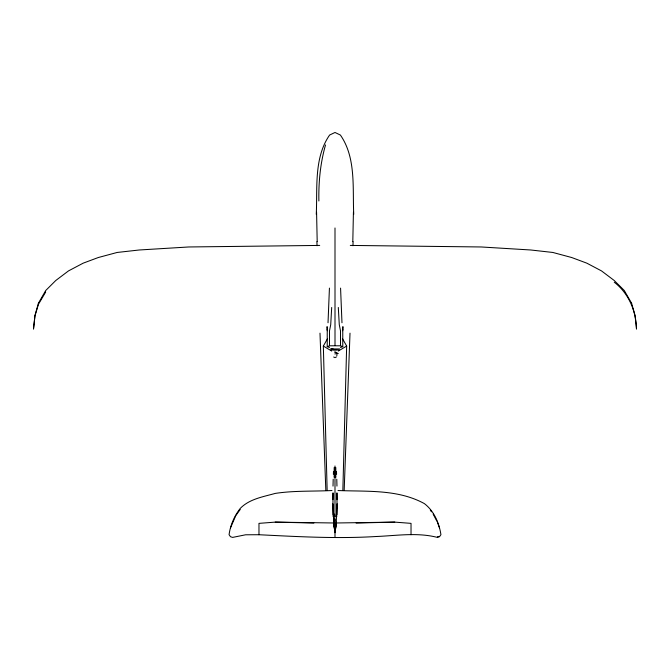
<?xml version="1.0" encoding="UTF-8"?>
<svg xmlns="http://www.w3.org/2000/svg" width="670" height="670" viewBox="0 0 670 670"><rect width="100%" height="100%" fill="white"/><g stroke="black" fill="none" stroke-linecap="round" stroke-linejoin="round"><path stroke-width="1" d="M337.06 353.241L336.809 355.963M318.878 200.983C318.51 182.098 320.327 163.145 325.528 144.938M316.265 214.333C317.538 187.918 313.753 157.852 329.606 135.047L335.008 132.476L340.394 135.047C356.247 157.852 352.479 187.927 353.735 214.333M333.015 486.11L333.191 479.167M332.948 499.669L333.032 492.86L332.923 507.843M337.052 507.843L336.943 492.86L337.027 499.669M316.575 212.281L317.195 241.669M336.943 514.828L337.102 503.848L336.675 515.171M336.566 514.878L336.106 526.285L335 531.017L333.869 526.285L333.409 514.878M342.856 490.331L346.658 346.063L342.571 338.827M352.973 245.748L353.09 241.669M328.024 322.781L329.431 288.108M344.171 490.381L350.008 333.158M333.375 474.318L333.493 471.404M342.722 330.737L342.914 326.642L342.713 329.573M352.805 241.669L353.425 212.281M331.7 307.463L330.712 324.757L329.489 330.846L329.489 345.787L327.236 346.641L327.236 329.288M336.491 522.198L335 532.717L333.509 522.198M319.707 245.421L188.789 246.97L139.268 249.985L117.166 252.456L98.281 257.531L83.189 263.159L68.491 270.906L55.744 280.529L45.694 290.546L38.45 303.15L34.966 315.344L33.5 329.087L34.966 315.972L38.45 304.281L45.694 292.011M230.488 527.927L235.723 515.716L240.22 509.46M327.144 490.331L323.342 346.063L327.429 338.827M338.283 353.576L334.665 352.001L336.39 352.428M338.3 351.047L346.658 346.063M336.34 357.026L335 357.613L333.66 357.026M340.511 347.487L342.764 346.641L342.764 329.288M334.824 353.969L337.136 353.392M437.376 536.829L439.512 536.377M334.003 522.985L275.228 522.123L258.972 523.362L258.972 534.727C298.016 536.67 337.136 538.889 376.23 536.503C396.565 535.69 417.385 532.231 437.376 537.399L439.512 536.72L440.935 534.66C439.118 522.918 434.026 510.959 424.37 503.606C397.905 489.1 367.076 491.721 338.007 490.524M329.489 345.787L340.511 345.787L342.764 346.641M331.993 490.524C313.058 491.495 294.029 490.524 275.228 493.413C263.109 496.822 249.315 498.991 240.22 508.446C234.333 516 230.371 525.154 229.065 534.66L230.488 536.72L232.624 537.399L245.63 534.786L258.972 534.727M411.028 534.727L411.028 523.362L394.772 522.123L335.997 522.985M356.113 523.044L394.772 522.123M330.344 348.936L339.656 348.936M331.441 348.936L333.074 348.936M333.317 349.631L336.625 349.631M330.972 350.025L339.028 350.025M333.057 516.202L336.926 516.202M350.293 245.421L481.211 246.97L530.732 249.985L552.834 252.456L571.719 257.531L586.811 263.159L601.509 270.906L614.256 280.529L624.306 290.546L631.55 303.15L635.034 315.344L636.5 329.087C636.157 311.123 628.711 293.326 614.256 282.221M313.887 523.044L275.228 522.123M327.236 346.641L329.489 347.487M323.342 346.063L331.709 351.047M430.349 510.239L431.472 511.805M433.155 514.15L436.932 521.26M437.376 522.181L439.512 527.927M327.287 329.573L327.086 326.642L327.278 330.737M319.992 333.158L325.829 490.381M333.886 526.293L333.451 516.202M338.3 307.463L339.288 324.757L340.511 330.846L340.511 345.787M340.569 288.108L341.976 322.781M336.482 471.404L336.6 474.318M336.784 479.167L336.96 486.11M316.91 241.669L317.027 245.748M333.325 516.202L332.873 503.848L333.032 514.828M334.657 514.066L334.816 521.226M335 227.976L335.008 345.435M631.55 303.15L631.55 304.281M335.796 467.534L335.796 477.333L334.992 475.147L334.179 477.333L334.179 467.534M334.992 465.977L334.992 515.314M334.992 519.066L334.992 537.524M38.45 303.15L38.45 304.281"/></g></svg>
